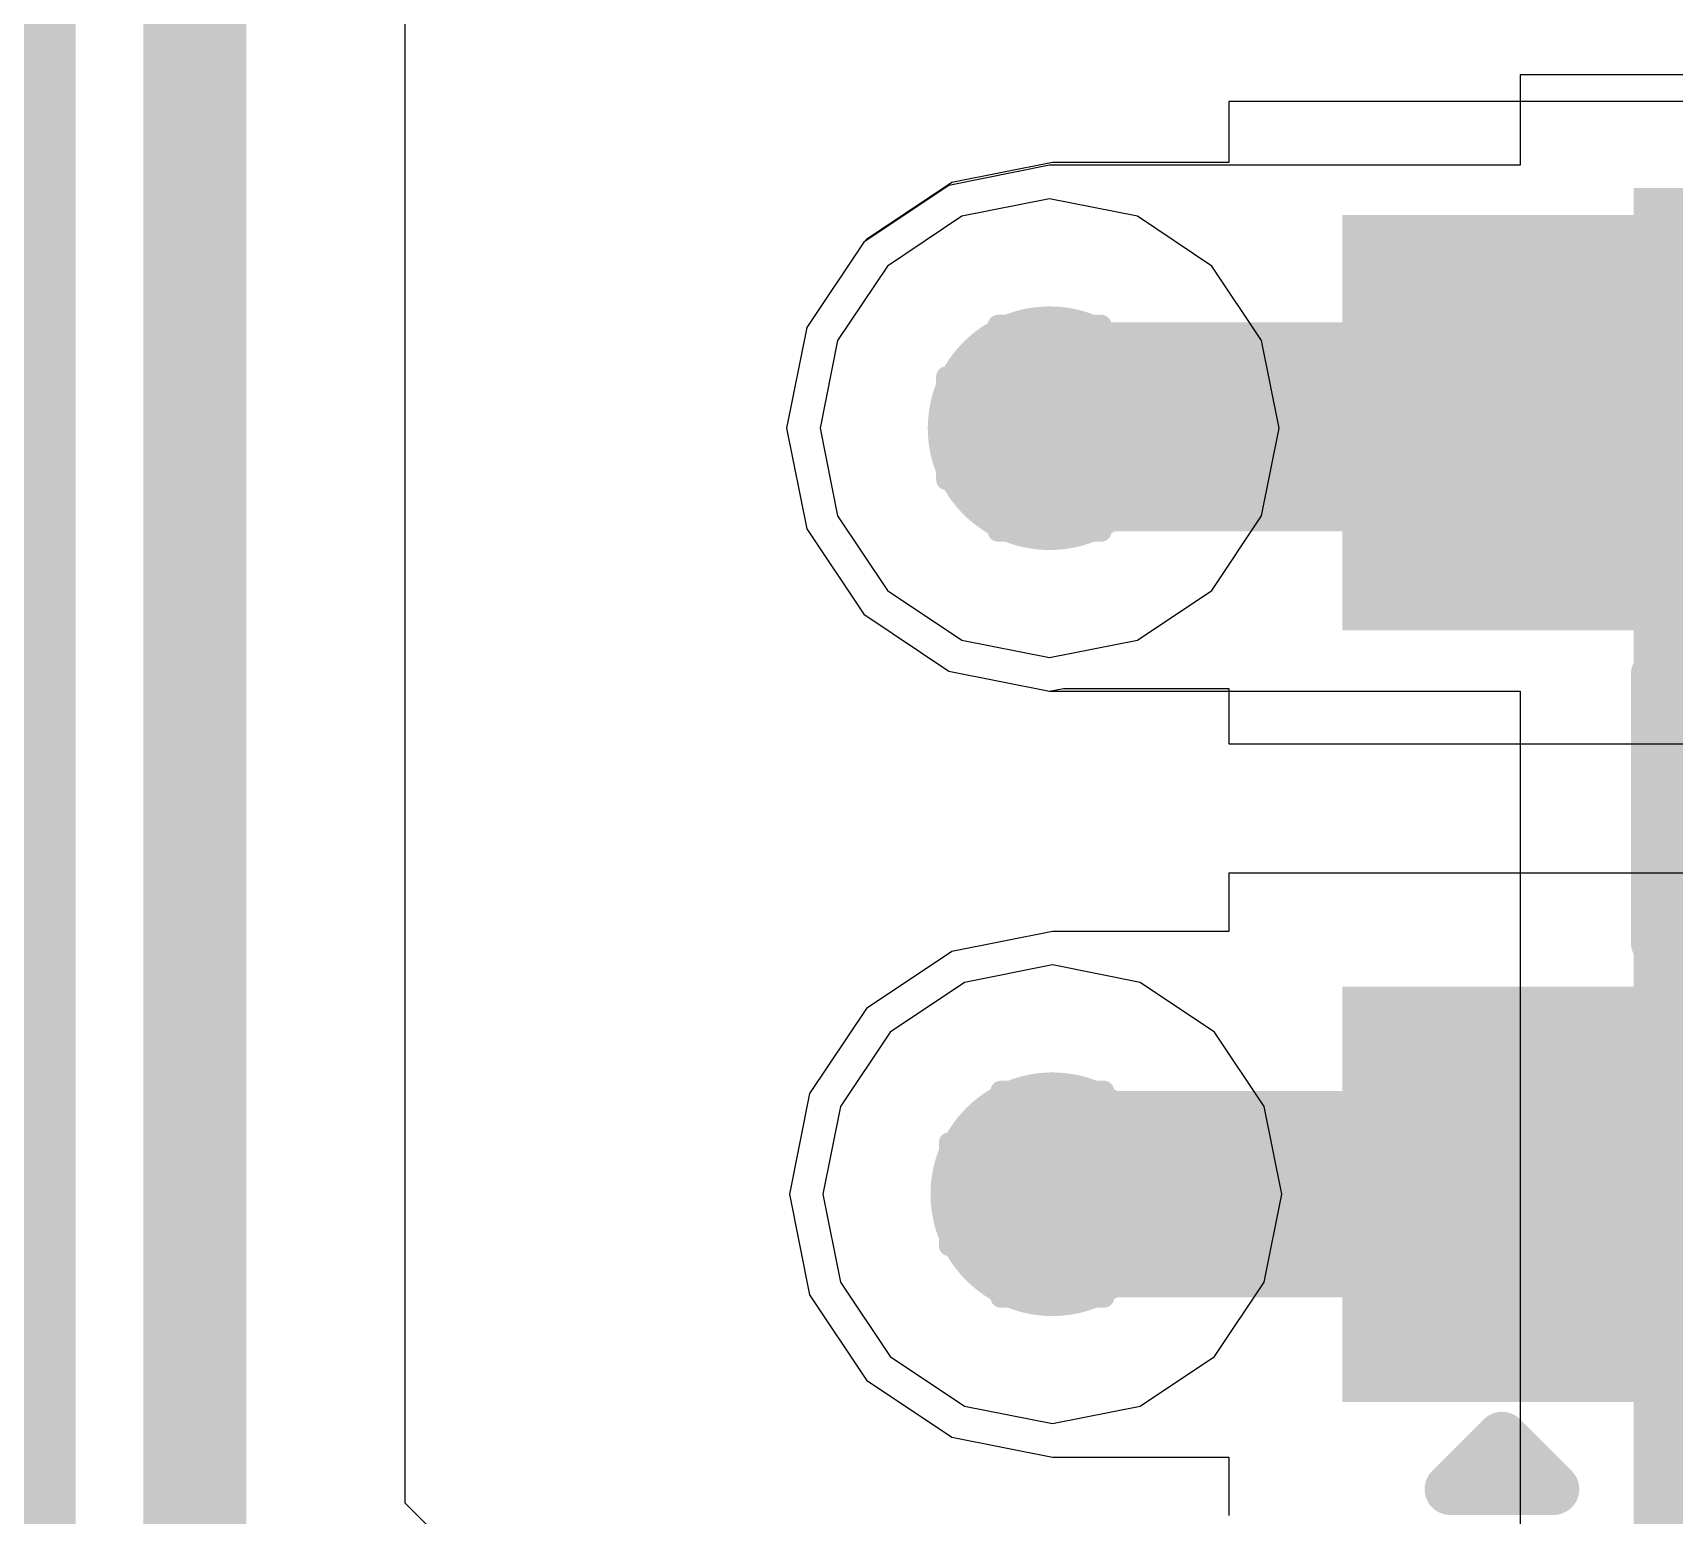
# Model space of a CAD drawing. Header units: inches. Extents: x 0 to 198, y 0 to 199.
# Drawn here: x 1.2722 to 1.4313, y 3.1593 to 3.3031 of the extents above; entities that cross this region are included whole.
import ezdxf

# ---------------------------------------------------------------- set-up
doc = ezdxf.new("R2010")
doc.units = ezdxf.units.IN
doc.header["$MEASUREMENT"] = 0
for name, color, linetype in [('Bottom Layer', 5, 'Continuous'), ('Bottom Overlay', 54, 'Continuous'), ('Bottom Paste', 16, 'Continuous'), ('Bottom Solder', 6, 'Continuous'), ('Drill Drawing', 1, 'Continuous'), ('Layer 1', 16, 'Continuous'), ('Layer 2', 76, 'Continuous'), ('Top Layer', 1, 'Continuous'), ('Top Overlay', 2, 'Continuous'), ('Top Solder', 216, 'Continuous'), ('Via Holes', 16, 'Continuous')]:
    doc.layers.add(name, color=color, linetype=linetype)

# ---------------------------------------------------------------- blocks, each defined once
blk = doc.blocks.new('BH_18650_B1BA002_19')
at = {"layer": 'Top Overlay'}
blk.add_lwpolyline([(0.2500202, -1.5175004, 0.01, 0.01, 0), (0.2500202, 1.5174996, 0.01, 0.01, 0)], format="xyseb", dxfattribs=at)
blk = doc.blocks.new('CR2032_BS_6_1_232')
at = {"layer": 'Top Solder'}
blk.add_hatch(color=216, dxfattribs=at).paths.add_polyline_path([(0.5078105, 0.08667675), (0.6339207, 0.08667675), (0.6339207, -0.08667755), (0.5078105, -0.08667755)])
blk = doc.blocks.new('SOT_23_B_291')
at = {"layer": 'Bottom Layer'}
for points in [[(-0.05354315, 0.05748085), (-0.02125965, 0.05748085), (-0.02125965, 0.02126035), (-0.05354315, 0.02126035)], [(0.02126085, 0.05748085), (0.05354435, 0.05748085), (0.05354435, 0.02126035), (0.02126085, 0.02126035)], [(-0.01614115, -0.02125915), (0.01614235, -0.02125915), (0.01614235, -0.05747965), (-0.01614115, -0.05747965)]]:
    blk.add_hatch(color=5, dxfattribs=at).paths.add_polyline_path(points)
at = {"layer": 'Bottom Paste'}
for points in [[(-0.05354315, 0.05748085), (-0.02125965, 0.05748085), (-0.02125965, 0.02126035), (-0.05354315, 0.02126035)], [(0.02126085, 0.05748085), (0.05354435, 0.05748085), (0.05354435, 0.02126035), (0.02126085, 0.02126035)], [(-0.01614115, -0.02125915), (0.01614235, -0.02125915), (0.01614235, -0.05747965), (-0.01614115, -0.05747965)]]:
    blk.add_hatch(color=16, dxfattribs=at).paths.add_polyline_path(points)
at = {"layer": 'Bottom Solder'}
for points in [[(-0.05754315, 0.06148085), (-0.01725965, 0.06148085), (-0.01725965, 0.01726035), (-0.05754315, 0.01726035)], [(0.01726085, 0.06148085), (0.05754435, 0.06148085), (0.05754435, 0.01726035), (0.01726085, 0.01726035)], [(-0.02014115, -0.01725915), (0.02014235, -0.01725915), (0.02014235, -0.06147965), (-0.02014115, -0.06147965)]]:
    blk.add_hatch(color=6, dxfattribs=at).paths.add_polyline_path(points)
at = {"layer": 'Bottom Overlay'}
for points in [[(-0.0659994, 0.0510006, 0.005, 0.005, 0), (-0.0609994, 0.0460006, 0.005, 0.005, 0)], [(-0.0659994, 0.0510006, 0.005, 0.005, 0), (-0.0659994, 0.0410006, 0.005, 0.005, 0)], [(-0.0609994, 0.0460006, 0.005, 0.005, 0), (-0.0659994, 0.0410006, 0.005, 0.005, 0)], [(-0.0129994, 0.0310006, 0.005, 0.005, 0), (0.0130006, 0.0310006, 0.005, 0.005, 0)], [(-0.0609994, 0.0230006, 0.005, 0.005, 0), (-0.0609994, -0.0319994, 0.005, 0.005, 0)], [(0.0610006, 0.0230006, 0.005, 0.005, 0), (0.0610006, -0.0319994, 0.005, 0.005, 0)], [(-0.0609994, -0.0319994, 0.005, 0.005, 0), (-0.0219994, -0.0319994, 0.005, 0.005, 0)], [(0.0220006, -0.0319994, 0.005, 0.005, 0), (0.0610006, -0.0319994, 0.005, 0.005, 0)]]:
    blk.add_lwpolyline(points, format="xyseb", dxfattribs=at)
for points in [[(-0.0672494, 0.0510006, 0.0025, 0.0025, 1), (-0.0647494, 0.0510006, 0.0025, 0.0025, 1)], [(-0.0672494, 0.0510006, 0.0025, 0.0025, 1), (-0.0647494, 0.0510006, 0.0025, 0.0025, 1)], [(-0.0622494, 0.0460006, 0.0025, 0.0025, 1), (-0.0597494, 0.0460006, 0.0025, 0.0025, 1)], [(-0.0622494, 0.0460006, 0.0025, 0.0025, 1), (-0.0597494, 0.0460006, 0.0025, 0.0025, 1)], [(-0.0672494, 0.0410006, 0.0025, 0.0025, 1), (-0.0647494, 0.0410006, 0.0025, 0.0025, 1)], [(-0.0672494, 0.0410006, 0.0025, 0.0025, 1), (-0.0647494, 0.0410006, 0.0025, 0.0025, 1)], [(-0.0142494, 0.0310006, 0.0025, 0.0025, 1), (-0.0117494, 0.0310006, 0.0025, 0.0025, 1)], [(0.0117506, 0.0310006, 0.0025, 0.0025, 1), (0.0142506, 0.0310006, 0.0025, 0.0025, 1)], [(-0.0622494, 0.0230006, 0.0025, 0.0025, 1), (-0.0597494, 0.0230006, 0.0025, 0.0025, 1)], [(0.0597506, 0.0230006, 0.0025, 0.0025, 1), (0.0622506, 0.0230006, 0.0025, 0.0025, 1)], [(-0.0622494, -0.0319994, 0.0025, 0.0025, 1), (-0.0597494, -0.0319994, 0.0025, 0.0025, 1)], [(-0.0622494, -0.0319994, 0.0025, 0.0025, 1), (-0.0597494, -0.0319994, 0.0025, 0.0025, 1)], [(-0.0232494, -0.0319994, 0.0025, 0.0025, 1), (-0.0207494, -0.0319994, 0.0025, 0.0025, 1)], [(0.0207506, -0.0319994, 0.0025, 0.0025, 1), (0.0232506, -0.0319994, 0.0025, 0.0025, 1)], [(0.0597506, -0.0319994, 0.0025, 0.0025, 1), (0.0622506, -0.0319994, 0.0025, 0.0025, 1)], [(0.0597506, -0.0319994, 0.0025, 0.0025, 1), (0.0622506, -0.0319994, 0.0025, 0.0025, 1)]]:
    blk.add_lwpolyline(points, format="xyseb", close=True, dxfattribs=at)

msp = doc.modelspace()

# ---------------------------------------------------------------- hatches: boundary and pattern name
at = {"layer": 'Bottom Layer'}
h = msp.add_hatch(color=5, dxfattribs=at)
edge = h.paths.add_edge_path()
edge.add_arc((1.3707896, 3.2647359), 0.011811, 0, 360)
h = msp.add_hatch(color=5, dxfattribs=at)
edge = h.paths.add_edge_path()
edge.add_arc((1.3710546, 3.1904619), 0.011811, 0, 360)
at = {"layer": 'Layer 1'}
h = msp.add_hatch(color=16, dxfattribs=at)
edge = h.paths.add_edge_path()
edge.add_arc((1.3707896, 3.2647359), 0.011811, 0, 360)
h = msp.add_hatch(color=16, dxfattribs=at)
edge = h.paths.add_edge_path()
edge.add_arc((1.3710546, 3.1904619), 0.011811, 0, 360)
at = {"layer": 'Layer 2'}
h = msp.add_hatch(color=76, dxfattribs=at)
edge = h.paths.add_edge_path()
edge.add_arc((1.3707896, 3.2647359), 0.011811, 0, 360)
h = msp.add_hatch(color=76, dxfattribs=at)
edge = h.paths.add_edge_path()
edge.add_arc((1.3710546, 3.1904619), 0.011811, 0, 360)
at = {"layer": 'Top Layer'}
h = msp.add_hatch(color=1, dxfattribs=at)
edge = h.paths.add_edge_path()
edge.add_arc((1.3707896, 3.2647359), 0.011811, 0, 360)
h = msp.add_hatch(color=1, dxfattribs=at)
edge = h.paths.add_edge_path()
edge.add_arc((1.3710546, 3.1904619), 0.011811, 0, 360)
at = {"layer": 'Via Holes'}
h = msp.add_hatch(color=7, dxfattribs=at)
edge = h.paths.add_edge_path()
edge.add_arc((1.3707896, 3.2647359), 0.0059055, 0, 360)
h = msp.add_hatch(color=7, dxfattribs=at)
edge = h.paths.add_edge_path()
edge.add_arc((1.3710546, 3.1904619), 0.0059055, 0, 360)

# ---------------------------------------------------------------- linework, layer by layer
at = {"layer": 'Bottom Layer'}
for p, q in [((1.4543702, 3.2964076), (1.3881498, 3.2964076)), ((1.3881498, 3.2964076), (1.3881498, 3.2904907)), ((1.3710546, 3.2904907), (1.3613001, 3.2885504)), ((1.3881498, 3.2904907), (1.3710546, 3.2904907)), ((1.3613001, 3.2885504), (1.3530306, 3.2830249)), ((1.3527656, 3.2827599), (1.3472401, 3.2744904)), ((1.3530306, 3.2830249), (1.3527656, 3.2827599)), ((1.3472401, 3.2744904), (1.3452998, 3.2647359)), ((1.3452998, 3.2647359), (1.3472401, 3.2549814)), ((1.3472401, 3.2549814), (1.3527656, 3.2467119)), ((1.3527656, 3.2467119), (1.3610351, 3.2411864)), ((1.3610351, 3.2411864), (1.3707896, 3.2392461)), ((1.3707896, 3.2392461), (1.3721218, 3.2395111)), ((1.3721218, 3.2395111), (1.3881498, 3.2395111)), ((1.3881498, 3.2395111), (1.3881498, 3.2341242)), ((1.3881498, 3.2341242), (1.4543702, 3.2341242)), ((1.4543702, 3.2216036), (1.3881498, 3.2216036)), ((1.3881498, 3.2216036), (1.3881498, 3.2159517)), ((1.3710546, 3.2159517), (1.3613001, 3.2140114)), ((1.3881498, 3.2159517), (1.3710546, 3.2159517)), ((1.3613001, 3.2140114), (1.3530306, 3.2084859)), ((1.3530306, 3.2084859), (1.3475051, 3.2002164)), ((1.3475051, 3.2002164), (1.3455648, 3.1904619)), ((1.3455648, 3.1904619), (1.3475051, 3.1807074)), ((1.3475051, 3.1807074), (1.3530306, 3.1724379)), ((1.3530306, 3.1724379), (1.3613001, 3.1669124)), ((1.3613001, 3.1669124), (1.3710546, 3.1649721)), ((1.3710546, 3.1649721), (1.3881498, 3.1649721)), ((1.3881498, 3.1649721), (1.3881498, 3.1593202))]:
    msp.add_line(p, q, dxfattribs=at)
for points in [[(1.3707896, 3.2647359, 0.02, 0.02, 0), (1.3710546, 3.2650009, 0.02, 0.02, 0)], [(1.3710546, 3.2650009, 0.02, 0.02, 0), (1.420995, 3.2650009, 0.02, 0.02, 0)], [(1.420995, 3.2650009, 0.02, 0.02, 0), (1.42126, 3.2652659, 0.02, 0.02, 0)], [(1.3710546, 3.1904619, 0.02, 0.02, 0), (1.42126, 3.1904619, 0.02, 0.02, 0)]]:
    msp.add_lwpolyline(points, format="xyseb", dxfattribs=at)
for points in [[(1.3657896, 3.2647359, 0.01, 0.01, 1), (1.3757896, 3.2647359, 0.01, 0.01, 1)], [(1.3660546, 3.2650009, 0.01, 0.01, 1), (1.3760546, 3.2650009, 0.01, 0.01, 1)], [(1.3660546, 3.2650009, 0.01, 0.01, 1), (1.3760546, 3.2650009, 0.01, 0.01, 1)], [(1.415995, 3.2650009, 0.01, 0.01, 1), (1.425995, 3.2650009, 0.01, 0.01, 1)], [(1.415995, 3.2650009, 0.01, 0.01, 1), (1.425995, 3.2650009, 0.01, 0.01, 1)], [(1.41626, 3.2652659, 0.01, 0.01, 1), (1.42626, 3.2652659, 0.01, 0.01, 1)], [(1.3660546, 3.1904619, 0.01, 0.01, 1), (1.3760546, 3.1904619, 0.01, 0.01, 1)], [(1.41626, 3.1904619, 0.01, 0.01, 1), (1.42626, 3.1904619, 0.01, 0.01, 1)]]:
    msp.add_lwpolyline(points, format="xyseb", close=True, dxfattribs=at)
at = {"layer": 'Drill Drawing'}
for points in [[(1.3657896, 3.2697359, 0.002, 0.002, 0), (1.3657896, 3.2747359, 0.002, 0.002, 0)], [(1.3657896, 3.2747359, 0.002, 0.002, 0), (1.3757896, 3.2747359, 0.002, 0.002, 0)], [(1.3757896, 3.2697359, 0.002, 0.002, 0), (1.3757896, 3.2747359, 0.002, 0.002, 0)], [(1.3677896, 3.2677359, 0.002, 0.002, 0), (1.3677896, 3.2707359, 0.002, 0.002, 0)], [(1.3677896, 3.2707359, 0.002, 0.002, 0), (1.3737896, 3.2707359, 0.002, 0.002, 0)], [(1.3737896, 3.2677359, 0.002, 0.002, 0), (1.3737896, 3.2707359, 0.002, 0.002, 0)], [(1.3607896, 3.2597359, 0.002, 0.002, 0), (1.3607896, 3.2697359, 0.002, 0.002, 0)], [(1.3607896, 3.2697359, 0.002, 0.002, 0), (1.3657896, 3.2697359, 0.002, 0.002, 0)], [(1.3757896, 3.2697359, 0.002, 0.002, 0), (1.3807896, 3.2697359, 0.002, 0.002, 0)], [(1.3807896, 3.2597359, 0.002, 0.002, 0), (1.3807896, 3.2697359, 0.002, 0.002, 0)], [(1.3647896, 3.2617359, 0.002, 0.002, 0), (1.3647896, 3.2677359, 0.002, 0.002, 0)], [(1.3647896, 3.2677359, 0.002, 0.002, 0), (1.3677896, 3.2677359, 0.002, 0.002, 0)], [(1.3737896, 3.2677359, 0.002, 0.002, 0), (1.3767896, 3.2677359, 0.002, 0.002, 0)], [(1.3767896, 3.2617359, 0.002, 0.002, 0), (1.3767896, 3.2677359, 0.002, 0.002, 0)], [(1.3647896, 3.2617359, 0.002, 0.002, 0), (1.3677896, 3.2617359, 0.002, 0.002, 0)], [(1.3677896, 3.2587359, 0.002, 0.002, 0), (1.3677896, 3.2617359, 0.002, 0.002, 0)], [(1.3737896, 3.2617359, 0.002, 0.002, 0), (1.3767896, 3.2617359, 0.002, 0.002, 0)], [(1.3737896, 3.2587359, 0.002, 0.002, 0), (1.3737896, 3.2617359, 0.002, 0.002, 0)], [(1.3607896, 3.2597359, 0.002, 0.002, 0), (1.3657896, 3.2597359, 0.002, 0.002, 0)], [(1.3657896, 3.2547359, 0.002, 0.002, 0), (1.3657896, 3.2597359, 0.002, 0.002, 0)], [(1.3757896, 3.2597359, 0.002, 0.002, 0), (1.3807896, 3.2597359, 0.002, 0.002, 0)], [(1.3757896, 3.2547359, 0.002, 0.002, 0), (1.3757896, 3.2597359, 0.002, 0.002, 0)], [(1.3677896, 3.2587359, 0.002, 0.002, 0), (1.3737896, 3.2587359, 0.002, 0.002, 0)], [(1.3657896, 3.2547359, 0.002, 0.002, 0), (1.3757896, 3.2547359, 0.002, 0.002, 0)], [(1.3660546, 3.1954619, 0.002, 0.002, 0), (1.3660546, 3.2004619, 0.002, 0.002, 0)], [(1.3660546, 3.2004619, 0.002, 0.002, 0), (1.3760546, 3.2004619, 0.002, 0.002, 0)], [(1.3760546, 3.1954619, 0.002, 0.002, 0), (1.3760546, 3.2004619, 0.002, 0.002, 0)], [(1.3610546, 3.1854619, 0.002, 0.002, 0), (1.3610546, 3.1954619, 0.002, 0.002, 0)], [(1.3610546, 3.1954619, 0.002, 0.002, 0), (1.3660546, 3.1954619, 0.002, 0.002, 0)], [(1.3680546, 3.1934619, 0.002, 0.002, 0), (1.3680546, 3.1964619, 0.002, 0.002, 0)], [(1.3680546, 3.1964619, 0.002, 0.002, 0), (1.3740546, 3.1964619, 0.002, 0.002, 0)], [(1.3740546, 3.1934619, 0.002, 0.002, 0), (1.3740546, 3.1964619, 0.002, 0.002, 0)], [(1.3760546, 3.1954619, 0.002, 0.002, 0), (1.3810546, 3.1954619, 0.002, 0.002, 0)], [(1.3810546, 3.1854619, 0.002, 0.002, 0), (1.3810546, 3.1954619, 0.002, 0.002, 0)], [(1.3650546, 3.1874619, 0.002, 0.002, 0), (1.3650546, 3.1934619, 0.002, 0.002, 0)], [(1.3650546, 3.1934619, 0.002, 0.002, 0), (1.3680546, 3.1934619, 0.002, 0.002, 0)], [(1.3740546, 3.1934619, 0.002, 0.002, 0), (1.3770546, 3.1934619, 0.002, 0.002, 0)], [(1.3770546, 3.1874619, 0.002, 0.002, 0), (1.3770546, 3.1934619, 0.002, 0.002, 0)], [(1.3650546, 3.1874619, 0.002, 0.002, 0), (1.3680546, 3.1874619, 0.002, 0.002, 0)], [(1.3680546, 3.1844619, 0.002, 0.002, 0), (1.3680546, 3.1874619, 0.002, 0.002, 0)], [(1.3740546, 3.1874619, 0.002, 0.002, 0), (1.3770546, 3.1874619, 0.002, 0.002, 0)], [(1.3740546, 3.1844619, 0.002, 0.002, 0), (1.3740546, 3.1874619, 0.002, 0.002, 0)], [(1.3610546, 3.1854619, 0.002, 0.002, 0), (1.3660546, 3.1854619, 0.002, 0.002, 0)], [(1.3660546, 3.1804619, 0.002, 0.002, 0), (1.3660546, 3.1854619, 0.002, 0.002, 0)], [(1.3680546, 3.1844619, 0.002, 0.002, 0), (1.3740546, 3.1844619, 0.002, 0.002, 0)], [(1.3760546, 3.1854619, 0.002, 0.002, 0), (1.3810546, 3.1854619, 0.002, 0.002, 0)], [(1.3760546, 3.1804619, 0.002, 0.002, 0), (1.3760546, 3.1854619, 0.002, 0.002, 0)], [(1.3660546, 3.1804619, 0.002, 0.002, 0), (1.3760546, 3.1804619, 0.002, 0.002, 0)]]:
    msp.add_lwpolyline(points, format="xyseb", dxfattribs=at)
for points in [[(1.3652896, 3.2747359, 0.001, 0.001, 1), (1.3662896, 3.2747359, 0.001, 0.001, 1)], [(1.3652896, 3.2747359, 0.001, 0.001, 1), (1.3662896, 3.2747359, 0.001, 0.001, 1)], [(1.3752896, 3.2747359, 0.001, 0.001, 1), (1.3762896, 3.2747359, 0.001, 0.001, 1)], [(1.3752896, 3.2747359, 0.001, 0.001, 1), (1.3762896, 3.2747359, 0.001, 0.001, 1)], [(1.3672896, 3.2707359, 0.001, 0.001, 1), (1.3682896, 3.2707359, 0.001, 0.001, 1)], [(1.3672896, 3.2707359, 0.001, 0.001, 1), (1.3682896, 3.2707359, 0.001, 0.001, 1)], [(1.3732896, 3.2707359, 0.001, 0.001, 1), (1.3742896, 3.2707359, 0.001, 0.001, 1)], [(1.3732896, 3.2707359, 0.001, 0.001, 1), (1.3742896, 3.2707359, 0.001, 0.001, 1)], [(1.3602896, 3.2697359, 0.001, 0.001, 1), (1.3612896, 3.2697359, 0.001, 0.001, 1)], [(1.3602896, 3.2697359, 0.001, 0.001, 1), (1.3612896, 3.2697359, 0.001, 0.001, 1)], [(1.3652896, 3.2697359, 0.001, 0.001, 1), (1.3662896, 3.2697359, 0.001, 0.001, 1)], [(1.3652896, 3.2697359, 0.001, 0.001, 1), (1.3662896, 3.2697359, 0.001, 0.001, 1)], [(1.3752896, 3.2697359, 0.001, 0.001, 1), (1.3762896, 3.2697359, 0.001, 0.001, 1)], [(1.3752896, 3.2697359, 0.001, 0.001, 1), (1.3762896, 3.2697359, 0.001, 0.001, 1)], [(1.3802896, 3.2697359, 0.001, 0.001, 1), (1.3812896, 3.2697359, 0.001, 0.001, 1)], [(1.3802896, 3.2697359, 0.001, 0.001, 1), (1.3812896, 3.2697359, 0.001, 0.001, 1)], [(1.3642896, 3.2677359, 0.001, 0.001, 1), (1.3652896, 3.2677359, 0.001, 0.001, 1)], [(1.3642896, 3.2677359, 0.001, 0.001, 1), (1.3652896, 3.2677359, 0.001, 0.001, 1)], [(1.3672896, 3.2677359, 0.001, 0.001, 1), (1.3682896, 3.2677359, 0.001, 0.001, 1)], [(1.3672896, 3.2677359, 0.001, 0.001, 1), (1.3682896, 3.2677359, 0.001, 0.001, 1)], [(1.3732896, 3.2677359, 0.001, 0.001, 1), (1.3742896, 3.2677359, 0.001, 0.001, 1)], [(1.3732896, 3.2677359, 0.001, 0.001, 1), (1.3742896, 3.2677359, 0.001, 0.001, 1)], [(1.3762896, 3.2677359, 0.001, 0.001, 1), (1.3772896, 3.2677359, 0.001, 0.001, 1)], [(1.3762896, 3.2677359, 0.001, 0.001, 1), (1.3772896, 3.2677359, 0.001, 0.001, 1)], [(1.3642896, 3.2617359, 0.001, 0.001, 1), (1.3652896, 3.2617359, 0.001, 0.001, 1)], [(1.3642896, 3.2617359, 0.001, 0.001, 1), (1.3652896, 3.2617359, 0.001, 0.001, 1)], [(1.3672896, 3.2617359, 0.001, 0.001, 1), (1.3682896, 3.2617359, 0.001, 0.001, 1)], [(1.3672896, 3.2617359, 0.001, 0.001, 1), (1.3682896, 3.2617359, 0.001, 0.001, 1)], [(1.3732896, 3.2617359, 0.001, 0.001, 1), (1.3742896, 3.2617359, 0.001, 0.001, 1)], [(1.3732896, 3.2617359, 0.001, 0.001, 1), (1.3742896, 3.2617359, 0.001, 0.001, 1)], [(1.3762896, 3.2617359, 0.001, 0.001, 1), (1.3772896, 3.2617359, 0.001, 0.001, 1)], [(1.3762896, 3.2617359, 0.001, 0.001, 1), (1.3772896, 3.2617359, 0.001, 0.001, 1)], [(1.3602896, 3.2597359, 0.001, 0.001, 1), (1.3612896, 3.2597359, 0.001, 0.001, 1)], [(1.3602896, 3.2597359, 0.001, 0.001, 1), (1.3612896, 3.2597359, 0.001, 0.001, 1)], [(1.3652896, 3.2597359, 0.001, 0.001, 1), (1.3662896, 3.2597359, 0.001, 0.001, 1)], [(1.3652896, 3.2597359, 0.001, 0.001, 1), (1.3662896, 3.2597359, 0.001, 0.001, 1)], [(1.3752896, 3.2597359, 0.001, 0.001, 1), (1.3762896, 3.2597359, 0.001, 0.001, 1)], [(1.3752896, 3.2597359, 0.001, 0.001, 1), (1.3762896, 3.2597359, 0.001, 0.001, 1)], [(1.3802896, 3.2597359, 0.001, 0.001, 1), (1.3812896, 3.2597359, 0.001, 0.001, 1)], [(1.3802896, 3.2597359, 0.001, 0.001, 1), (1.3812896, 3.2597359, 0.001, 0.001, 1)], [(1.3672896, 3.2587359, 0.001, 0.001, 1), (1.3682896, 3.2587359, 0.001, 0.001, 1)], [(1.3672896, 3.2587359, 0.001, 0.001, 1), (1.3682896, 3.2587359, 0.001, 0.001, 1)], [(1.3732896, 3.2587359, 0.001, 0.001, 1), (1.3742896, 3.2587359, 0.001, 0.001, 1)], [(1.3732896, 3.2587359, 0.001, 0.001, 1), (1.3742896, 3.2587359, 0.001, 0.001, 1)], [(1.3652896, 3.2547359, 0.001, 0.001, 1), (1.3662896, 3.2547359, 0.001, 0.001, 1)], [(1.3652896, 3.2547359, 0.001, 0.001, 1), (1.3662896, 3.2547359, 0.001, 0.001, 1)], [(1.3752896, 3.2547359, 0.001, 0.001, 1), (1.3762896, 3.2547359, 0.001, 0.001, 1)], [(1.3752896, 3.2547359, 0.001, 0.001, 1), (1.3762896, 3.2547359, 0.001, 0.001, 1)], [(1.3655546, 3.2004619, 0.001, 0.001, 1), (1.3665546, 3.2004619, 0.001, 0.001, 1)], [(1.3655546, 3.2004619, 0.001, 0.001, 1), (1.3665546, 3.2004619, 0.001, 0.001, 1)], [(1.3755546, 3.2004619, 0.001, 0.001, 1), (1.3765546, 3.2004619, 0.001, 0.001, 1)], [(1.3755546, 3.2004619, 0.001, 0.001, 1), (1.3765546, 3.2004619, 0.001, 0.001, 1)], [(1.3605546, 3.1954619, 0.001, 0.001, 1), (1.3615546, 3.1954619, 0.001, 0.001, 1)], [(1.3605546, 3.1954619, 0.001, 0.001, 1), (1.3615546, 3.1954619, 0.001, 0.001, 1)], [(1.3655546, 3.1954619, 0.001, 0.001, 1), (1.3665546, 3.1954619, 0.001, 0.001, 1)], [(1.3655546, 3.1954619, 0.001, 0.001, 1), (1.3665546, 3.1954619, 0.001, 0.001, 1)], [(1.3675546, 3.1964619, 0.001, 0.001, 1), (1.3685546, 3.1964619, 0.001, 0.001, 1)], [(1.3675546, 3.1964619, 0.001, 0.001, 1), (1.3685546, 3.1964619, 0.001, 0.001, 1)], [(1.3735546, 3.1964619, 0.001, 0.001, 1), (1.3745546, 3.1964619, 0.001, 0.001, 1)], [(1.3735546, 3.1964619, 0.001, 0.001, 1), (1.3745546, 3.1964619, 0.001, 0.001, 1)], [(1.3755546, 3.1954619, 0.001, 0.001, 1), (1.3765546, 3.1954619, 0.001, 0.001, 1)], [(1.3755546, 3.1954619, 0.001, 0.001, 1), (1.3765546, 3.1954619, 0.001, 0.001, 1)], [(1.3805546, 3.1954619, 0.001, 0.001, 1), (1.3815546, 3.1954619, 0.001, 0.001, 1)], [(1.3805546, 3.1954619, 0.001, 0.001, 1), (1.3815546, 3.1954619, 0.001, 0.001, 1)], [(1.3645546, 3.1934619, 0.001, 0.001, 1), (1.3655546, 3.1934619, 0.001, 0.001, 1)], [(1.3645546, 3.1934619, 0.001, 0.001, 1), (1.3655546, 3.1934619, 0.001, 0.001, 1)], [(1.3675546, 3.1934619, 0.001, 0.001, 1), (1.3685546, 3.1934619, 0.001, 0.001, 1)], [(1.3675546, 3.1934619, 0.001, 0.001, 1), (1.3685546, 3.1934619, 0.001, 0.001, 1)], [(1.3735546, 3.1934619, 0.001, 0.001, 1), (1.3745546, 3.1934619, 0.001, 0.001, 1)], [(1.3735546, 3.1934619, 0.001, 0.001, 1), (1.3745546, 3.1934619, 0.001, 0.001, 1)], [(1.3765546, 3.1934619, 0.001, 0.001, 1), (1.3775546, 3.1934619, 0.001, 0.001, 1)], [(1.3765546, 3.1934619, 0.001, 0.001, 1), (1.3775546, 3.1934619, 0.001, 0.001, 1)], [(1.3645546, 3.1874619, 0.001, 0.001, 1), (1.3655546, 3.1874619, 0.001, 0.001, 1)], [(1.3645546, 3.1874619, 0.001, 0.001, 1), (1.3655546, 3.1874619, 0.001, 0.001, 1)], [(1.3675546, 3.1874619, 0.001, 0.001, 1), (1.3685546, 3.1874619, 0.001, 0.001, 1)], [(1.3675546, 3.1874619, 0.001, 0.001, 1), (1.3685546, 3.1874619, 0.001, 0.001, 1)], [(1.3735546, 3.1874619, 0.001, 0.001, 1), (1.3745546, 3.1874619, 0.001, 0.001, 1)], [(1.3735546, 3.1874619, 0.001, 0.001, 1), (1.3745546, 3.1874619, 0.001, 0.001, 1)], [(1.3765546, 3.1874619, 0.001, 0.001, 1), (1.3775546, 3.1874619, 0.001, 0.001, 1)], [(1.3765546, 3.1874619, 0.001, 0.001, 1), (1.3775546, 3.1874619, 0.001, 0.001, 1)], [(1.3605546, 3.1854619, 0.001, 0.001, 1), (1.3615546, 3.1854619, 0.001, 0.001, 1)], [(1.3605546, 3.1854619, 0.001, 0.001, 1), (1.3615546, 3.1854619, 0.001, 0.001, 1)], [(1.3655546, 3.1854619, 0.001, 0.001, 1), (1.3665546, 3.1854619, 0.001, 0.001, 1)], [(1.3655546, 3.1854619, 0.001, 0.001, 1), (1.3665546, 3.1854619, 0.001, 0.001, 1)], [(1.3675546, 3.1844619, 0.001, 0.001, 1), (1.3685546, 3.1844619, 0.001, 0.001, 1)], [(1.3675546, 3.1844619, 0.001, 0.001, 1), (1.3685546, 3.1844619, 0.001, 0.001, 1)], [(1.3735546, 3.1844619, 0.001, 0.001, 1), (1.3745546, 3.1844619, 0.001, 0.001, 1)], [(1.3735546, 3.1844619, 0.001, 0.001, 1), (1.3745546, 3.1844619, 0.001, 0.001, 1)], [(1.3755546, 3.1854619, 0.001, 0.001, 1), (1.3765546, 3.1854619, 0.001, 0.001, 1)], [(1.3755546, 3.1854619, 0.001, 0.001, 1), (1.3765546, 3.1854619, 0.001, 0.001, 1)], [(1.3805546, 3.1854619, 0.001, 0.001, 1), (1.3815546, 3.1854619, 0.001, 0.001, 1)], [(1.3805546, 3.1854619, 0.001, 0.001, 1), (1.3815546, 3.1854619, 0.001, 0.001, 1)], [(1.3655546, 3.1804619, 0.001, 0.001, 1), (1.3665546, 3.1804619, 0.001, 0.001, 1)], [(1.3655546, 3.1804619, 0.001, 0.001, 1), (1.3665546, 3.1804619, 0.001, 0.001, 1)], [(1.3755546, 3.1804619, 0.001, 0.001, 1), (1.3765546, 3.1804619, 0.001, 0.001, 1)], [(1.3755546, 3.1804619, 0.001, 0.001, 1), (1.3765546, 3.1804619, 0.001, 0.001, 1)]]:
    msp.add_lwpolyline(points, format="xyseb", close=True, dxfattribs=at)
at = {"layer": 'Layer 1'}
for p, q in [((1.3707896, 3.2869742), (1.3622794, 3.2852814)), ((1.3792998, 3.2852814), (1.3707896, 3.2869742)), ((1.3622794, 3.2852814), (1.3550647, 3.2804608)), ((1.3865145, 3.2804608), (1.3792998, 3.2852814)), ((1.3550647, 3.2804608), (1.3502441, 3.2732461)), ((1.3913351, 3.2732461), (1.3865145, 3.2804608)), ((1.3502441, 3.2732461), (1.3485513, 3.2647359)), ((1.3930279, 3.2647359), (1.3913351, 3.2732461)), ((1.3485513, 3.2647359), (1.3502441, 3.2562257)), ((1.3913351, 3.2562257), (1.3930279, 3.2647359)), ((1.3502441, 3.2562257), (1.3550647, 3.249011)), ((1.3865145, 3.249011), (1.3913351, 3.2562257)), ((1.3550647, 3.249011), (1.3622794, 3.2441904)), ((1.3792998, 3.2441904), (1.3865145, 3.249011)), ((1.3622794, 3.2441904), (1.3707896, 3.2424976)), ((1.3707896, 3.2424976), (1.3792998, 3.2441904)), ((1.3710546, 3.2127002), (1.3625444, 3.2110074)), ((1.3795648, 3.2110074), (1.3710546, 3.2127002)), ((1.3625444, 3.2110074), (1.3553297, 3.2061868)), ((1.3867795, 3.2061868), (1.3795648, 3.2110074)), ((1.3553297, 3.2061868), (1.3505091, 3.1989721)), ((1.3916001, 3.1989721), (1.3867795, 3.2061868)), ((1.3505091, 3.1989721), (1.3488163, 3.1904619)), ((1.3932929, 3.1904619), (1.3916001, 3.1989721)), ((1.3488163, 3.1904619), (1.3505091, 3.1819517)), ((1.3916001, 3.1819517), (1.3932929, 3.1904619)), ((1.3505091, 3.1819517), (1.3553297, 3.174737)), ((1.3867795, 3.174737), (1.3916001, 3.1819517)), ((1.3553297, 3.174737), (1.3625444, 3.1699164)), ((1.3795648, 3.1699164), (1.3867795, 3.174737)), ((1.3625444, 3.1699164), (1.3710546, 3.1682236)), ((1.3710546, 3.1682236), (1.3795648, 3.1699164))]:
    msp.add_line(p, q, dxfattribs=at)
at = {"layer": 'Layer 2'}
for p, q in [((1.3707896, 3.2869742), (1.3622794, 3.2852814)), ((1.3792998, 3.2852814), (1.3707896, 3.2869742)), ((1.3622794, 3.2852814), (1.3550647, 3.2804608)), ((1.3865145, 3.2804608), (1.3792998, 3.2852814)), ((1.3550647, 3.2804608), (1.3502441, 3.2732461)), ((1.3913351, 3.2732461), (1.3865145, 3.2804608)), ((1.3502441, 3.2732461), (1.3485513, 3.2647359)), ((1.3930279, 3.2647359), (1.3913351, 3.2732461)), ((1.3485513, 3.2647359), (1.3502441, 3.2562257)), ((1.3913351, 3.2562257), (1.3930279, 3.2647359)), ((1.3502441, 3.2562257), (1.3550647, 3.249011)), ((1.3865145, 3.249011), (1.3913351, 3.2562257)), ((1.3550647, 3.249011), (1.3622794, 3.2441904)), ((1.3792998, 3.2441904), (1.3865145, 3.249011)), ((1.3622794, 3.2441904), (1.3707896, 3.2424976)), ((1.3707896, 3.2424976), (1.3792998, 3.2441904))]:
    msp.add_line(p, q, dxfattribs=at)
at = {"layer": 'Top Layer'}
for p, q in [((1.3083302, 3.1605081), (1.3083302, 3.7142598)), ((1.5645007, 3.299015), (1.4163905, 3.299015)), ((1.4163905, 3.299015), (1.4163905, 3.2902257)), ((1.3707896, 3.2902257), (1.3610351, 3.2882854)), ((1.4163905, 3.2902257), (1.3707896, 3.2902257)), ((1.3610351, 3.2882854), (1.3527656, 3.2827599)), ((1.3527656, 3.2827599), (1.3472401, 3.2744904)), ((1.3472401, 3.2744904), (1.3452998, 3.2647359)), ((1.3452998, 3.2647359), (1.3472401, 3.2549814)), ((1.3472401, 3.2549814), (1.3527656, 3.2467119)), ((1.3527656, 3.2467119), (1.3610351, 3.2411864)), ((1.3610351, 3.2411864), (1.3707896, 3.2392461)), ((1.3707896, 3.2392461), (1.4163905, 3.2392461)), ((1.4163905, 3.2392461), (1.4163905, 3.1036608)), ((1.3710546, 3.2127002), (1.3625444, 3.2110074)), ((1.3795648, 3.2110074), (1.3710546, 3.2127002)), ((1.3625444, 3.2110074), (1.3553297, 3.2061868)), ((1.3867795, 3.2061868), (1.3795648, 3.2110074)), ((1.3553297, 3.2061868), (1.3505091, 3.1989721)), ((1.3916001, 3.1989721), (1.3867795, 3.2061868)), ((1.3505091, 3.1989721), (1.3488163, 3.1904619)), ((1.3932929, 3.1904619), (1.3916001, 3.1989721)), ((1.3488163, 3.1904619), (1.3505091, 3.1819517)), ((1.3916001, 3.1819517), (1.3932929, 3.1904619)), ((1.3505091, 3.1819517), (1.3553297, 3.174737)), ((1.3867795, 3.174737), (1.3916001, 3.1819517)), ((1.3553297, 3.174737), (1.3625444, 3.1699164)), ((1.3795648, 3.1699164), (1.3867795, 3.174737)), ((1.3625444, 3.1699164), (1.3710546, 3.1682236)), ((1.3710546, 3.1682236), (1.3795648, 3.1699164)), ((1.3205826, 3.1482557), (1.3083302, 3.1605081))]:
    msp.add_line(p, q, dxfattribs=at)
for points in [[(1.2879384, 3.1520615, 0.01, 0.01, 0), (1.2879384, 3.723, 0.01, 0.01, 0)], [(1.3707896, 3.2647359, 0.02, 0.02, 0), (1.4439185, 3.2647359, 0.02, 0.02, 0)]]:
    msp.add_lwpolyline(points, format="xyseb", dxfattribs=at)
msp.add_lwpolyline([(1.3657896, 3.2647359, 0.01, 0.01, 1), (1.3757896, 3.2647359, 0.01, 0.01, 1)], format="xyseb", close=True, dxfattribs=at)

# ---------------------------------------------------------------- block references
msp.add_blockref('BH_18650_B1BA002_19', (1.0213754, 2.3644123))
for name, p, rotation in [('CR2032_BS_6_1_232', (2.0613112, 3.2013375), 180), ('SOT_23_B_291', (1.4606306, 3.2278633), 90)]:
    msp.add_blockref(name, p, dxfattribs=dict(rotation=rotation))

doc.saveas('drawing.dxf')
